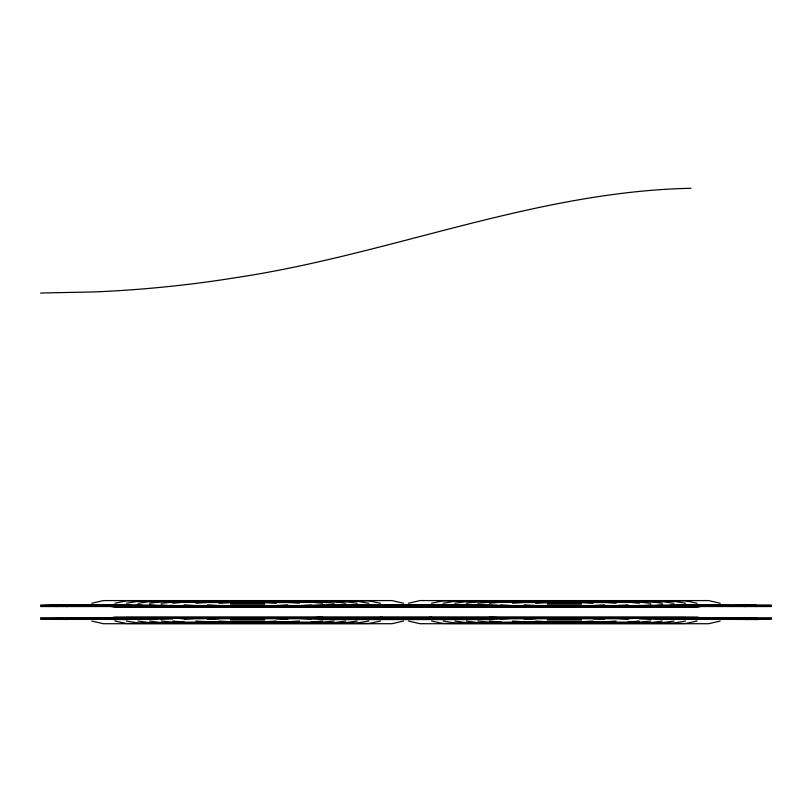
<?xml version="1.0" encoding="UTF-8"?>
<svg xmlns="http://www.w3.org/2000/svg" width="812" height="812" viewBox="0 0 812 812"><rect width="100%" height="100%" fill="white"/><g stroke="black" fill="none" stroke-linecap="round" stroke-linejoin="round"><path stroke-width="1.22" d="M91.756 603.255L103.327 600.576L391.993 600.576L403.564 603.255M408.436 603.255L420.007 600.576L708.673 600.576L720.244 603.255M403.564 621.038L391.993 623.717L103.327 623.717L91.756 621.038M720.244 621.038L708.673 623.717L420.007 623.717L408.436 621.038M114.898 603.255L126.469 600.819L368.851 600.819L380.422 603.255M103.327 619.454L114.898 617.018L697.102 617.018L708.673 619.454M391.993 604.838L380.422 607.274L114.898 607.274L103.327 604.838M431.578 603.255L443.149 600.819L685.531 600.819L697.102 603.255M380.422 621.038L368.851 623.474L126.469 623.474L114.898 621.038M420.007 619.454L431.578 617.018M708.673 604.838L697.102 607.274L431.578 607.274L420.007 604.838M697.102 621.038L685.531 623.474L443.149 623.474L431.578 621.038M126.469 603.255L138.04 601.306L357.28 601.306L368.851 603.255M114.898 619.454L126.469 617.506L685.531 617.506L697.102 619.454M368.851 606.787L380.422 604.838M443.149 603.255L454.72 601.306L673.96 601.306L685.531 603.255M368.851 621.038L357.28 622.987L138.04 622.987L126.469 621.038M431.578 619.454L443.149 617.506M697.102 604.838L685.531 606.787L126.469 606.787L114.898 604.838M685.531 621.038L673.96 622.987L454.72 622.987L443.149 621.038M138.04 603.255L149.611 601.672L345.709 601.672L357.28 603.255M149.611 603.255L161.182 601.672M126.469 619.454L138.04 617.871L357.28 617.871L368.851 619.454M138.04 619.454L149.611 617.871M345.709 606.422L357.28 604.838M368.851 604.838L357.28 606.422L40.6 606.544M454.72 603.255L466.291 601.672L662.389 601.672L673.96 603.255M466.291 603.255L477.862 601.672M334.138 622.621L345.709 621.038M357.28 621.038L345.709 622.621L149.611 622.621L138.04 621.038M443.149 619.454L454.72 617.871L673.96 617.871L685.531 619.454M454.72 619.454L466.291 617.871M662.389 606.422L673.96 604.838M673.96 606.422L685.531 604.838M650.818 622.621L662.389 621.038M673.96 621.038L662.389 622.621L466.291 622.621L454.72 621.038M322.567 618.967L334.138 617.485M477.862 606.808L489.433 605.326M172.753 606.442L184.324 605.326M627.676 618.967L639.247 617.851L771.4 617.749M161.182 603.255L172.753 602.159L322.567 602.159L334.138 603.255M172.753 603.255L184.324 602.159M149.611 619.454L161.182 618.358L172.753 618.967M161.182 619.454L172.753 618.358M322.567 605.935L334.138 604.838M345.709 604.838L334.138 605.935L76.531 605.955L66.178 606.544M477.862 603.255L489.433 602.159L639.247 602.159L650.818 603.255M489.433 603.255L501.004 602.159M310.996 622.134L322.567 621.038M334.138 621.038L322.567 622.134L172.753 622.134L161.182 621.038M466.291 619.454L477.862 618.358L735.469 618.338L745.822 617.749M477.862 619.454L489.433 618.358M639.247 605.935L650.818 604.838M662.389 604.838L650.818 605.935L639.247 605.326M627.676 622.134L639.247 621.038M650.818 621.038L639.247 622.134L489.433 622.134L477.862 621.038M55.825 606.544L66.178 605.59L161.182 605.326M756.175 617.749L745.822 618.703L650.818 618.967M195.895 603.255L207.466 602.524L287.854 602.524L299.425 603.255M219.037 603.255L230.608 602.524M276.283 605.569L287.854 604.838M310.996 604.838L299.425 605.569L195.895 605.569L184.324 604.838M184.324 619.454L195.895 618.724L299.425 618.724L310.996 619.454M207.466 619.454L219.037 618.724M512.575 603.255L524.146 602.524L604.534 602.524L616.105 603.255M535.717 603.255L547.288 602.524M264.712 621.769L276.283 621.038M299.425 621.038L287.854 621.769L207.466 621.769L195.895 621.038M592.963 605.569L604.534 604.838M627.676 604.838L616.105 605.569L512.575 605.569L501.004 604.838M501.004 619.454L512.575 618.724L616.105 618.724L627.676 619.454M524.146 619.454L535.717 618.724M581.392 621.769L592.963 621.038M616.105 621.038L604.534 621.769L524.146 621.769L512.575 621.038M55.825 605.326L66.178 604.737M745.822 619.556L756.175 618.967M172.753 605.326L161.182 605.955L149.611 604.838M477.862 605.326L466.291 605.955L345.709 605.955L334.138 605.326M501.004 606.544L489.433 607.173L322.567 607.173L310.996 606.544M310.996 617.749L322.567 617.12M334.138 618.967L345.709 618.338L466.291 618.338L477.862 618.967M639.247 618.967L650.818 618.338L662.389 619.454M691.012 188.282C535.524 191.409 390.207 254.308 237.804 277.349A1209.657 1209.657 0 0 1 94.547 291.914L40.6 293.03M310.996 605.326L322.567 604.737L489.433 604.737L501.004 605.326M357.28 605.326L368.851 604.737M114.898 619.556L126.469 618.967M138.04 618.967L126.469 619.556L40.6 618.967L149.611 618.967M673.96 605.326L685.531 604.737L771.4 605.326L662.389 605.326M685.531 605.326L697.102 604.737M443.149 619.556L454.72 618.967M501.004 618.967L489.433 619.556L322.567 619.556L310.996 618.967M466.291 605.326L345.709 605.326M345.709 618.967L466.291 618.967M66.178 605.326L76.531 605.102M735.469 619.191L745.822 618.967M368.851 605.326L443.149 605.326M380.422 605.326L391.993 605.102M380.422 606.544L431.578 606.544M697.102 605.326L708.673 605.102M103.327 619.191L114.898 618.967M431.578 617.749L380.422 617.749M420.007 619.191L431.578 618.967M443.149 618.967L368.851 618.967M230.608 603.255L264.712 603.255M547.288 603.255L581.392 603.255M230.608 604.838L264.712 604.838M547.288 604.838L581.392 604.838M230.608 619.454L264.712 619.454M547.288 619.454L581.392 619.454M230.608 621.038L264.712 621.038M547.288 621.038L581.392 621.038M771.4 606.544L454.72 606.422L443.149 604.838M40.6 617.749L172.753 617.851L184.324 618.967M420.007 605.102L431.578 605.326M149.611 605.326L40.6 605.326L55.825 604.737L138.04 605.326M103.327 605.102L114.898 605.326M697.102 618.967L708.673 619.191M662.389 618.967L771.4 618.967L756.175 619.556L673.96 618.967M380.422 618.967L391.993 619.191M735.469 605.102L745.822 605.326M66.178 618.967L76.531 619.191M650.818 605.326L745.822 605.59L756.175 606.544M161.182 618.967L66.178 618.703L55.825 617.749M443.149 604.737L454.72 605.326M685.531 618.967L697.102 619.556M114.898 604.737L126.469 605.326M357.28 618.967L368.851 619.556M489.433 617.12L501.004 617.749M745.822 604.737L756.175 605.326M745.822 606.544L735.469 605.955L477.862 605.935L466.291 604.838M66.178 617.749L76.531 618.338L334.138 618.358L345.709 619.454M55.825 618.967L66.178 619.556M581.392 602.524L592.963 603.255M524.146 604.838L535.717 605.569M592.963 618.724L604.534 619.454M264.712 602.524L276.283 603.255M535.717 621.038L547.288 621.769M207.466 604.838L219.037 605.569M276.283 618.724L287.854 619.454M219.037 621.038L230.608 621.769M627.676 602.159L639.247 603.255M639.247 618.358L650.818 619.454M477.862 604.838L489.433 605.935M310.996 602.159L322.567 603.255M489.433 621.038L501.004 622.134M322.567 618.358L334.138 619.454M161.182 604.838L172.753 605.935M172.753 621.038L184.324 622.134M627.676 605.326L639.247 606.442M477.862 617.485L489.433 618.967M322.567 605.326L334.138 606.808M650.818 601.672L662.389 603.255M662.389 617.871L673.96 619.454M454.72 604.838L466.291 606.422M334.138 601.672L345.709 603.255M466.291 621.038L477.862 622.621M345.709 617.871L357.28 619.454M138.04 604.838L149.611 606.422M126.469 604.838L138.04 606.422M149.611 621.038L161.182 622.621M431.578 604.838L443.149 606.787M368.851 617.506L380.422 619.454M380.422 617.018L391.993 619.454"/></g></svg>
